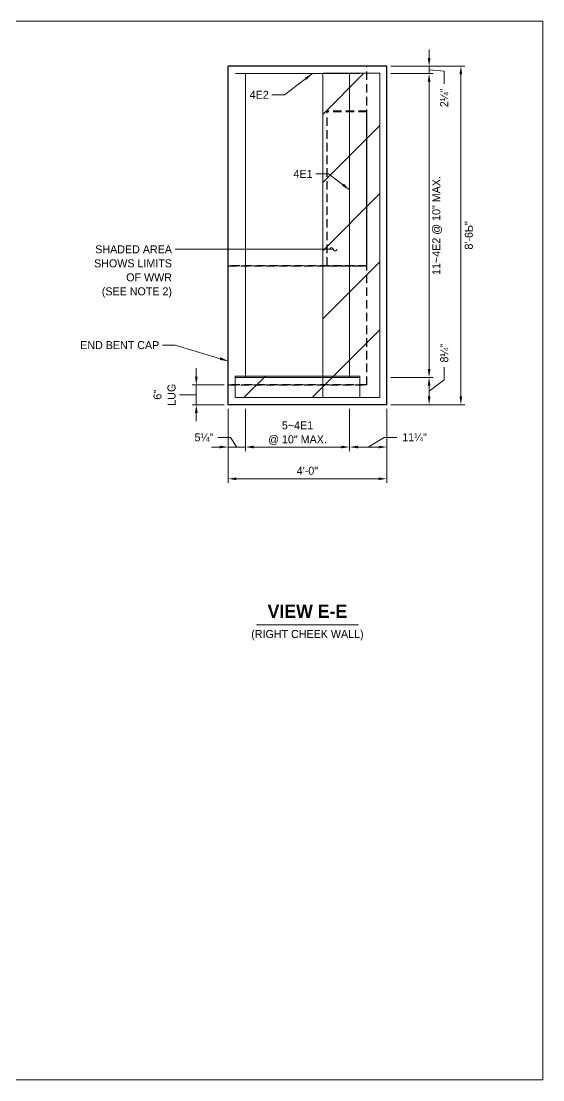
# Model space of a CAD drawing. Extents: x -1 to 861, y -26 to 2.
# Drawn here: x 142.09 to 155.24, y -25.67 to 1 of the extents above; entities that cross this region are included whole.
import ezdxf
from ezdxf.enums import TextEntityAlignment as Align

# ---------------------------------------------------------------- set-up
doc = ezdxf.new("R2010")
doc.units = 21
doc.header["$MEASUREMENT"] = 0
doc.linetypes.add('DGN2', pattern=[0.12, 0.08, -0.04])
for name, color, linetype, lineweight in [('Border', 7, 'Continuous', 15), ('Dimension', 7, 'Continuous', 9), ('Leader', 7, 'Continuous', 9), ('Patterning', 1, 'Continuous', 15), ('Rebar', 2, 'Continuous', 15), ('Rebar2', 2, 'Continuous', 15), ('SubStrConc', 3, 'Continuous', 30), ('SubStrConc2', 3, 'Continuous', 30), ('SubStrConc2_h', 3, 'DGN2', 30), ('SubStrConc_h', 3, 'DGN2', 30), ('TextStructures', 7, 'Continuous', 9)]:
    doc.layers.add(name, color=color, linetype=linetype, lineweight=lineweight)
doc.styles.add('FDOT Bold (Large)', font='FDOTBold.ttf')
doc.styles.add('FDOT Structures', font='FDOT.ttf')
doc.styles.add('FDOT Structures Annotation', font='FDOT.ttf')
pattern_1 = [(45, (0, 0), (-0.858166, 0.858166), [])]

msp = doc.modelspace()

# ---------------------------------------------------------------- hatches: boundary and pattern name
at = {"layer": 'Patterning'}
h = msp.add_hatch(dxfattribs=at)
h.set_pattern_fill('ANSI31', color=256, scale=2.133333)
h.set_pattern_definition(pattern_1)
h.paths.add_polyline_path([(149.688, -8.483), (151.126, -8.483), (151.126, -0.31), (149.688, -0.31)])
h = msp.add_hatch(dxfattribs=at)
h.set_pattern_fill('ANSI31', color=256, scale=2.133333)
h.set_pattern_definition(pattern_1)
h.paths.add_polyline_path([(147.48, -8.483), (150.626, -8.483), (150.626, -7.941), (147.48, -7.941)])

# ---------------------------------------------------------------- linework, layer by layer
at = {"layer": 'Dimension'}
for p, q in [((152.37, 0.075), (152.37, 0.283)), ((151.404, -0.133), (152.47, -0.133)), ((151.404, -0.133), (153.27, -0.133)), ((152.37, -0.321), (152.37, -0.133)), ((151.404, -0.321), (152.47, -0.321)), ((151.404, -0.321), (152.47, -0.321)), ((152.37, -7.764), (152.37, -0.529)), ((152.37, -0.529), (152.37, -0.737)), ((153.17, -8.452), (153.17, -0.342)), ((146.503, -7.952), (146.503, -7.744)), ((151.404, -7.973), (152.47, -7.973)), ((151.404, -7.973), (152.47, -7.973)), ((147.202, -8.16), (146.402, -8.16)), ((146.503, -8.66), (146.503, -8.16)), ((152.37, -8.452), (152.37, -8.181)), ((147.202, -8.66), (146.402, -8.66)), ((147.303, -8.761), (147.303, -9.828)), ((147.303, -8.761), (147.303, -10.628)), ((147.74, -8.761), (147.74, -9.828)), ((147.74, -8.761), (147.74, -9.828)), ((150.365, -8.761), (150.365, -9.828)), ((150.365, -8.761), (150.365, -9.828)), ((151.303, -8.761), (151.303, -9.828)), ((151.303, -8.761), (151.303, -10.628)), ((151.404, -8.66), (152.47, -8.66)), ((151.404, -8.66), (153.27, -8.66)), ((146.503, -8.868), (146.503, -9.077)), ((147.303, -9.727), (147.74, -9.727)), ((147.949, -9.727), (148.157, -9.727)), ((150.574, -9.727), (151.095, -9.727)), ((147.511, -10.527), (151.095, -10.527))]:
    msp.add_line(p, q, dxfattribs=at)
for points in [[(152.404, 0.075), (152.37, -0.133), (152.335, 0.075)], [(153.135, -0.342), (153.17, -0.133), (153.204, -0.342)], [(152.335, -0.529), (152.37, -0.321), (152.404, -0.529)], [(152.335, -0.529), (152.37, -0.321), (152.404, -0.529)], [(146.537, -7.952), (146.503, -8.16), (146.469, -7.952)], [(152.404, -7.764), (152.37, -7.973), (152.335, -7.764)], [(152.335, -8.181), (152.37, -7.973), (152.404, -8.181)], [(152.404, -8.452), (152.37, -8.66), (152.335, -8.452)], [(153.204, -8.452), (153.17, -8.66), (153.135, -8.452)], [(146.469, -8.868), (146.503, -8.66), (146.537, -8.868)], [(147.095, -9.693), (147.303, -9.727), (147.095, -9.761)], [(147.949, -9.761), (147.74, -9.727), (147.949, -9.693)], [(147.949, -9.761), (147.74, -9.727), (147.949, -9.693)], [(150.157, -9.693), (150.365, -9.727), (150.157, -9.761)], [(150.574, -9.761), (150.365, -9.727), (150.574, -9.693)], [(151.095, -9.693), (151.303, -9.727), (151.095, -9.761)], [(147.511, -10.561), (147.303, -10.527), (147.511, -10.493)], [(151.095, -10.493), (151.303, -10.527), (151.095, -10.561)]]:
    msp.add_solid(points, dxfattribs=at)
at = {"layer": 'Leader'}
for points in [[(149.428, -0.321), (148.728, -0.854), (148.408, -0.854)], [(150.365, -3.247), (149.832, -2.847), (149.512, -2.847)], [(149.955, -4.747), (145.97, -4.747)], [(149.862, -4.747), (149.877, -4.726), (149.893, -4.71), (149.908, -4.705), (149.924, -4.71), (149.939, -4.726), (149.955, -4.747), (149.971, -4.768), (149.986, -4.783), (150.002, -4.789), (150.017, -4.783), (150.033, -4.768), (150.048, -4.747)], [(147.303, -7.56), (145.97, -7.16), (145.65, -7.16)]]:
    msp.add_lwpolyline(points, dxfattribs=at)
for points in [[(149.428, -0.321), (149.284, -0.475), (149.242, -0.419)], [(150.365, -3.247), (150.178, -3.15), (150.22, -3.094)], [(147.303, -7.56), (147.093, -7.534), (147.113, -7.467)]]:
    msp.add_solid(points, dxfattribs=at)
at = {"layer": 'Rebar'}
for points in [[(150.615, -0.321), (147.49, -0.321)], [(147.74, -7.973), (147.74, -0.321)], [(150.365, -7.973), (150.365, -0.321)], [(150.615, -7.973), (147.49, -7.973)]]:
    msp.add_lwpolyline(points, dxfattribs=at)
at = {"layer": 'Rebar2'}
for points in [[(149.688, -8.483), (151.126, -8.483), (151.126, -0.31), (149.688, -0.31)], [(147.48, -8.483), (150.626, -8.483), (150.626, -7.941), (147.48, -7.941)]]:
    msp.add_lwpolyline(points, close=True, dxfattribs=at)
at = {"layer": 'SubStrConc'}
for points in [[(147.303, -5.16), (147.303, -5.16)], [(147.303, -5.16), (147.303, -5.16)], [(147.303, -5.16), (147.303, -5.16)], [(147.303, -8.16), (147.303, -5.16)], [(147.303, -8.16), (147.303, -5.16)], [(147.303, -8.16), (147.303, -8.16)], [(147.303, -8.16), (147.303, -8.16)], [(147.303, -8.16), (147.303, -8.16)], [(147.303, -8.16), (147.303, -8.16)], [(147.303, -8.16), (147.303, -8.16)], [(147.303, -8.16), (147.303, -8.16)]]:
    msp.add_lwpolyline(points, dxfattribs=at)
at = {"layer": 'SubStrConc2'}
for points in [[(147.303, -8.16), (147.303, -0.133)], [(147.303, -0.133), (147.303, -0.133)], [(147.303, -0.133), (147.303, -0.133)], [(151.303, -0.133), (147.303, -0.133)], [(147.303, -8.66), (147.303, -0.133)], [(151.303, -8.66), (151.303, -0.133)], [(147.303, -8.66), (147.303, -8.16)], [(151.303, -8.66), (147.303, -8.66)], [(147.303, -8.66), (147.303, -8.66)], [(147.303, -8.66), (147.303, -8.66)]]:
    msp.add_lwpolyline(points, dxfattribs=at)
at = {"layer": 'SubStrConc2_h', "ltscale": 2.666667}
msp.add_lwpolyline([(150.803, -8.16), (150.803, -0.133)], dxfattribs=at)
msp.add_lwpolyline([(150.803, -8.16), (150.803, -0.133)], dxfattribs=at)
at = {"layer": 'SubStrConc_h', "ltscale": 2.666667}
for points in [[(149.803, -5.16), (149.803, -1.267)], [(149.803, -1.287), (149.803, -1.267)], [(150.803, -1.267), (149.803, -1.267)], [(150.803, -1.287), (149.803, -1.287)], [(149.803, -5.16), (149.803, -1.287)], [(150.803, -5.16), (150.803, -1.267)], [(150.803, -1.287), (150.803, -1.267)], [(150.803, -5.16), (150.803, -1.287)], [(150.803, -5.16), (147.303, -5.16)], [(147.303, -5.16), (150.803, -5.16)], [(150.803, -5.16), (149.803, -5.16)], [(149.803, -5.16), (150.803, -5.16)], [(150.803, -8.16), (150.803, -5.16)], [(150.803, -8.16), (150.803, -5.16)], [(150.803, -8.16), (147.303, -8.16)], [(150.803, -8.16), (147.303, -8.16)], [(150.803, -8.16), (147.303, -8.16)], [(147.303, -8.16), (150.803, -8.16)]]:
    msp.add_lwpolyline(points, dxfattribs=at)
at = {"layer": 'TextStructures'}
msp.add_line((148.016, -14.205), (150.59, -14.205), dxfattribs=at)

# ---------------------------------------------------------------- texts
at = {"layer": 'Dimension', "char_height": 0.2016, "attachment_point": 5, "rotation": 90, "line_spacing_factor": 1.05, "style": 'FDOT Structures Annotation', "bg_fill": 3, "box_fill_scale": 1.1, "bg_fill_color": 0}
for s, insert in [('2¼"', (152.753, -0.93)), ('8¼"', (152.753, -7.363)), ('6"\\PLUG', (145.703, -8.41))]:
    msp.add_mtext(s, dxfattribs=dict(at, insert=insert))
at = {"layer": 'Dimension', "char_height": 0.2016, "attachment_point": 5, "line_spacing_factor": 1.05, "style": 'FDOT Structures Annotation', "bg_fill": 3, "box_fill_scale": 1.1, "bg_fill_color": 0}
for s, insert in [('5~4E1\\P@ 10" MAX.', (149.053, -9.377)), ('5¼"', (146.693, -9.485)), ('11¼"', (152.002, -9.485))]:
    msp.add_mtext(s, dxfattribs=dict(at, insert=insert))
at = {"layer": 'TextStructures', "style": 'FDOT Structures'}
for s, p in [('4E2', (148.328, -0.854)), ('4E1', (149.431, -2.847)), ('END BENT CAP', (145.569, -7.16))]:
    msp.add_text(s, height=0.2016, dxfattribs=at).set_placement(p, align=Align.MIDDLE_RIGHT)
at = {"layer": 'TextStructures'}
for s, height, style, p in [('VIEW E-E', 0.3333, 'FDOT Bold (Large)', (149.303, -14.131)), ('(RIGHT CHEEK WALL)', 0.2016, 'FDOT Structures', (149.303, -14.598))]:
    msp.add_text(s, height=height, dxfattribs=dict(at, style=style)).set_placement(p, align=Align.BOTTOM_CENTER)
at = {"layer": 'TextStructures', "insert": (145.889, -4.646), "char_height": 0.2016, "attachment_point": 3, "line_spacing_factor": 1.05, "style": 'FDOT Structures'}
msp.add_mtext('SHADED AREA\\PSHOWS LIMITS\\POF WWR\\P(SEE NOTE 2)', dxfattribs=at)

# ---------------------------------------------------------------- next in the draw order: linework, layer by layer
at = {"layer": 'Border'}
msp.add_lwpolyline([(119, -25.667), (155.235, -25.667), (155.235, 1), (119, 1)], close=True, dxfattribs=at)
at = {"layer": 'Dimension'}
for p, q in [((147.095, -9.727), (146.886, -9.727)), ((147.949, -9.727), (150.157, -9.727))]:
    msp.add_line(p, q, dxfattribs=at)
for points in [[(152.753, -0.578), (152.753, -0.258), (152.37, -0.227)], [(152.753, -7.715), (152.753, -8.035), (152.37, -8.316)], [(146.083, -8.41), (146.503, -8.41)], [(147.046, -9.485), (147.366, -9.485), (147.522, -9.727)], [(151.56, -9.485), (151.24, -9.485), (150.834, -9.727)]]:
    msp.add_lwpolyline(points, dxfattribs=at)

# ---------------------------------------------------------------- next in the draw order: texts
at = {"layer": 'Dimension', "char_height": 0.2016, "attachment_point": 5, "rotation": 90, "style": 'FDOT Structures Annotation', "bg_fill": 3, "box_fill_scale": 1.1, "bg_fill_color": 1}
for s, insert in [('11~4E2 @ 10" MAX.', (152.571, -4.147)), ('8\'-6Ƅ"', (153.371, -4.397))]:
    msp.add_mtext(s, dxfattribs=dict(at, insert=insert))
at = {"layer": 'Dimension', "insert": (149.303, -10.325), "char_height": 0.2016, "attachment_point": 5, "style": 'FDOT Structures Annotation', "bg_fill": 3, "box_fill_scale": 1.1, "bg_fill_color": 1}
msp.add_mtext('4\'-0"', dxfattribs=at)

doc.saveas('drawing.dxf')
